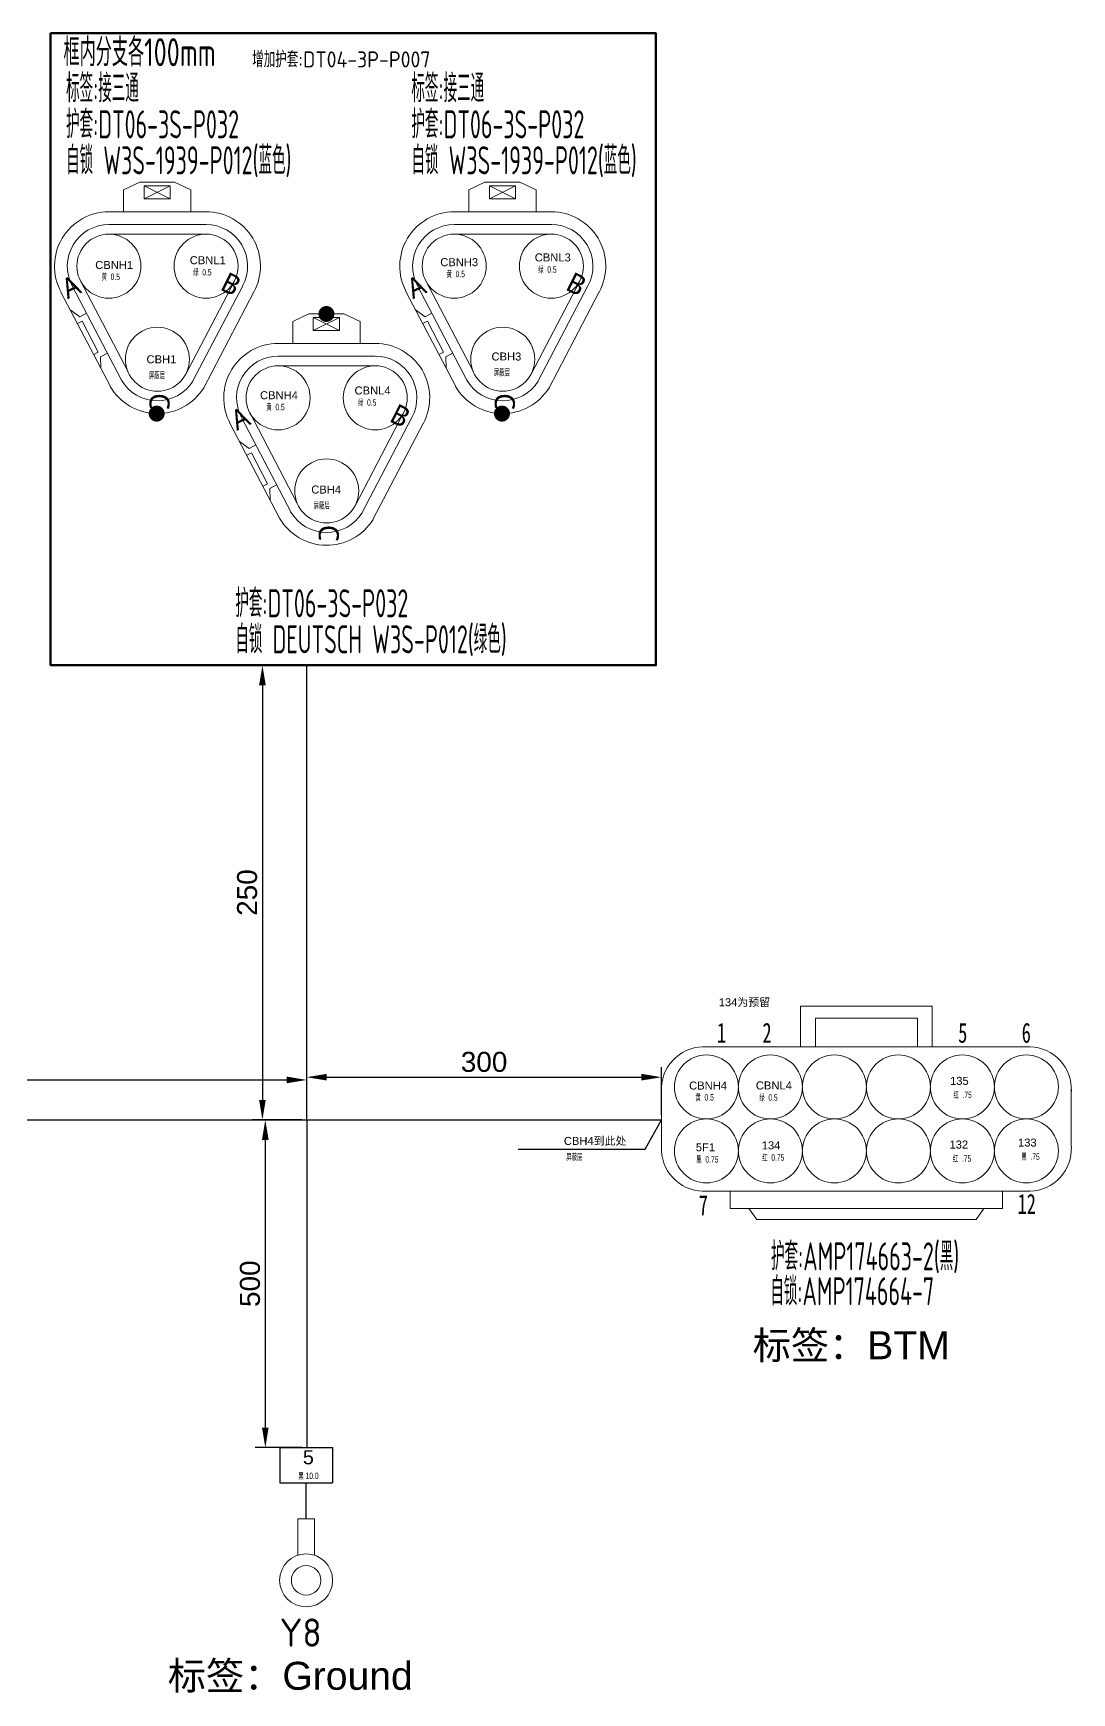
# Model space of a CAD drawing. Header units: millimetres. Extents: x 62 to 1873, y 998 to 1938.
# Drawn here: x 1474 to 1603.9, y 1522.9 to 1730.3 of the extents above; entities that cross this region are included whole.
import ezdxf

# ---------------------------------------------------------------- set-up
doc = ezdxf.new("R2010")
doc.units = ezdxf.units.MM
for name, color, linetype, lineweight in [('1轮廓实线层', 7, 'Continuous', 50), ('AM60', 3, 'Continuous', 25), ('护套层', 3, 'Continuous', 0)]:
    doc.layers.add(name, color=color, linetype=linetype, lineweight=lineweight)
for name, color, linetype in [('A-墙', 7, 'Continuous'), ('孔名层', 1, 'Continuous'), ('线色线径', 1, 'Continuous')]:
    doc.layers.add(name, color=color, linetype=linetype)
doc.styles.add('FST', font='', dxfattribs={"width": 0.67})
doc.styles.add('ISO Proportional', font='isocp.shx', dxfattribs={"bigfont": 'gbcbig.shx'})
doc.styles.get("Standard").update_dxf_attribs({"font": 'arial.ttf'})
doc.styles.add('TH_GBDIM', font='gbenor.shx', dxfattribs={"width": 0.8, "bigfont": 'gbcbig.shx'})
doc.styles.add('孔名字体', font='', dxfattribs={"height": 5, "bigfont": 'gbcbig.shx'})
doc.styles.add('技术要求及剖视用', font='gbenor.shx', dxfattribs={"width": 0.7, "bigfont": 'gbcbig.shx'})
doc.styles.get('FST').set_extended_font_data('FangSong_GB2312')
doc.styles.get('孔名字体').set_extended_font_data('Microsoft YaHei')
doc.dimstyles.new('ISO-25', dxfattribs={"dimtxt": 2.5, "dimasz": 2.5, "dimexe": 1.25, "dimexo": 0.625, "dimtad": 1, "dimtxsty": 'Standard', "dimcen": 2.5, "dimadec": 0, "dimazin": 0, "dimtfac": 1, "dimtmove": 0, "dimatfit": 3, "dimfxl": 1, "dimarcsym": 0})

# ---------------------------------------------------------------- blocks, each defined once
blk = doc.blocks.new('A$Cc0e4d8fe')
at = {"layer": '护套层', "color": 3, "lineweight": 0}
for p, q in [((17.4, 26.67), (33.15, 26.67)), ((17.4, 21.6), (17.4, 26.67)), ((33.86, 26.67), (18.1, 26.67)), ((19.25, 25.17), (26.37, 25.17)), ((19.25, 21.6), (19.25, 25.17)), ((32.01, 25.17), (24.88, 25.17)), ((32.01, 21.6), (32.01, 25.17)), ((33.86, 21.6), (33.86, 26.67)), ((46.11, 21.6), (5.15, 21.6)), ((0.01, 9.11), (0.01, 16.02)), ((51.25, 9.11), (51.25, 16.26)), ((46.11, 3.54), (5.15, 3.54)), ((8.61, 3.54), (8.61, 1.36)), ((42.64, 3.54), (42.64, 1.36)), ((8.61, 1.36), (10.94, 1.36)), ((40.31, 1.36), (10.94, 1.36)), ((10.94, 1.36), (11.92, 0)), ((11.92, 0), (28.46, 0)), ((39.34, 0), (28.46, 0)), ((40.31, 1.36), (39.34, 0)), ((42.64, 1.36), (40.31, 1.36))]:
    blk.add_line(p, q, dxfattribs=at)
for centre in [(5.63, 16.57), (13.63, 16.57), (21.63, 16.57), (29.63, 16.57), (37.63, 16.57), (45.63, 16.57), (5.63, 8.57), (13.63, 8.57), (21.63, 8.57), (29.63, 8.57), (37.63, 8.57), (45.63, 8.57)]:
    blk.add_circle(centre, 4, dxfattribs=at)
for centre, start, end in [((5.34, 16.26), 92.0453, 182.5734), ((45.92, 16.26), 357.4266, 87.9547), ((5.34, 8.87), 177.4266, 267.9547), ((45.92, 8.87), 272.0453, 2.5734)]:
    blk.add_arc(centre, 5.34, start, end, dxfattribs=at)
at = {"layer": '孔名层', "color": 1, "style": 'FST', "width": 0.67}
for s, p in [('1', (6.95, 22.09)), ('2', (12.64, 22.09)), ('5', (37.11, 22.09)), ('6', (45.05, 22.09)), ('7', (4.68, 0.54)), ('12', (44.54, 0.71))]:
    blk.add_text(s, height=2.5, dxfattribs=at).set_placement(p)
blk = doc.blocks.new('DT06-3S-P032-Out21521105156')
for p, q in [((-29.33, -14.82), (-27.31, -13.9)), ((-27.31, -13.9), (-22.94, -13.9)), ((-23.49, -14.35), (-26.76, -15.95)), ((-26.76, -14.35), (-23.49, -15.95)), ((-22.94, -13.9), (-20.92, -14.82)), ((-29.33, -17.58), (-29.33, -14.82)), ((-20.92, -17.58), (-20.92, -14.82)), ((-31.24, -17.58), (-19.01, -17.58)), ((-28.12, -17.58), (-29.33, -17.58)), ((-22.13, -17.58), (-20.92, -17.58)), ((-31.16, -19.18), (-19.01, -19.18)), ((-31.16, -20.38), (-19, -20.38)), ((-35.74, -26.85), (-29.59, -38.61)), ((-34.71, -26.23), (-28.76, -37.59)), ((-15.47, -26.24), (-21.54, -37.86)), ((-14.43, -26.82), (-20.66, -38.73)), ((-37.15, -27.61), (-30.97, -39.42)), ((-13.02, -27.58), (-19.3, -39.57)), ((-34.8, -30.7), (-35.98, -29.85)), ((-33.95, -30.26), (-34.8, -30.7)), ((-34.51, -31.26), (-35.08, -31.56)), ((-34.51, -31.26), (-32.5, -35.14)), ((-32.5, -35.14), (-33.06, -35.43)), ((-31.35, -35.26), (-32.21, -35.7)), ((-32.21, -35.7), (-32.17, -37.13))]:
    blk.add_line(p, q)
blk.add_lwpolyline([(-26.76, -14.35), (-23.49, -14.35), (-23.49, -15.95), (-26.76, -15.95)], close=True)
for centre in [(-31.16, -24.38), (-19.01, -24.38), (-25.09, -36.01)]:
    blk.add_circle(centre, 4)
for centre, radius, start, end in [((-31.16, -24.38), 6.8, 90, 208.4025), ((-19.01, -24.38), 6.8, 331.5975, 90), ((-31.16, -24.38), 5.2, 90, 208.4025), ((-19.01, -24.38), 5.2, 331.5975, 90), ((-25.09, -36.01), 6.8, 210, 328.4025), ((-25.09, -36.01), 5.2, 210, 328.4025)]:
    blk.add_arc(centre, radius, start, end)
at = {"layer": '孔名层', "style": '孔名字体'}
for s, rotation, p in [('A', 24.8528, (-36.33, -28.52)), ('B', 333.3512, (-17.4, -27.25)), ('C', 268.5587, (-26.04, -40.23))]:
    blk.add_text(s, height=2.5, rotation=rotation, dxfattribs=at).set_placement(p)
at = {"layer": '护套层', "style": '技术要求及剖视用', "width": 0.67}
for tag, p, flags in [('备注', (11.43, 11.35), 8), ('标号', (11.43, 7.35), 8), ('功能', (10.93, 3.35), 8), ('英文功能', (10.93, -0.65), 8), ('编号', (-0.07, -4.65), 8), ('护套号', (10.93, -4.65), 8), ('颜色', (31.93, -4.65), 9), ('厂家', (33.93, -4.65), 9), ('端子', (35.93, -4.65), 9), ('统计到BOM', (31.93, -6.65), 9), ('客户代号', (-0.07, -8.65), 8), ('配件', (10.93, -8.65), 8), ('配置', (31.93, -8.65), 9), ('编码', (33.93, -8.65), 9), ('防水栓', (35.93, -8.65), 9), ('工序', (31.93, -10.65), 9), ('工位', (33.93, -10.65), 9), ('设计软件', (38.69, -10.65), 9), ('附件', (10.93, -12.65), 8), ('视图', (31.93, -12.65), 9), ('方向', (33.93, -12.65), 9), ('盲栓', (35.93, -12.65), 9)]:
    blk.add_attdef(tag, p, '', height=3.5, dxfattribs=dict(at, flags=flags))
blk = doc.blocks.new('DT06-3S-P032-Out21521105310')
for p, q in [((-29.33, -14.82), (-27.31, -13.9)), ((-27.31, -13.9), (-22.94, -13.9)), ((-23.49, -14.35), (-26.76, -15.95)), ((-26.76, -14.35), (-23.49, -15.95)), ((-22.94, -13.9), (-20.92, -14.82)), ((-29.33, -17.58), (-29.33, -14.82)), ((-20.92, -17.58), (-20.92, -14.82)), ((-31.24, -17.58), (-19.01, -17.58)), ((-28.12, -17.58), (-29.33, -17.58)), ((-22.13, -17.58), (-20.92, -17.58)), ((-31.16, -19.18), (-19.01, -19.18)), ((-31.16, -20.38), (-19, -20.38)), ((-35.74, -26.85), (-29.59, -38.61)), ((-34.71, -26.23), (-28.76, -37.59)), ((-15.47, -26.24), (-21.54, -37.86)), ((-14.43, -26.82), (-20.66, -38.73)), ((-37.15, -27.61), (-30.97, -39.42)), ((-13.02, -27.58), (-19.3, -39.57)), ((-34.8, -30.7), (-35.98, -29.85)), ((-33.95, -30.26), (-34.8, -30.7)), ((-34.51, -31.26), (-35.08, -31.56)), ((-34.51, -31.26), (-32.5, -35.14)), ((-32.5, -35.14), (-33.06, -35.43)), ((-31.35, -35.26), (-32.21, -35.7)), ((-32.21, -35.7), (-32.17, -37.13))]:
    blk.add_line(p, q)
blk.add_lwpolyline([(-26.76, -14.35), (-23.49, -14.35), (-23.49, -15.95), (-26.76, -15.95)], close=True)
for centre in [(-31.16, -24.38), (-19.01, -24.38), (-25.09, -36.01)]:
    blk.add_circle(centre, 4)
for centre, radius, start, end in [((-31.16, -24.38), 6.8, 90, 208.4025), ((-19.01, -24.38), 6.8, 331.5975, 90), ((-31.16, -24.38), 5.2, 90, 208.4025), ((-19.01, -24.38), 5.2, 331.5975, 90), ((-25.09, -36.01), 6.8, 210, 328.4025), ((-25.09, -36.01), 5.2, 210, 328.4025)]:
    blk.add_arc(centre, radius, start, end)
at = {"layer": '孔名层', "style": '孔名字体'}
for s, rotation, p in [('A', 24.8528, (-36.33, -28.52)), ('B', 333.3512, (-17.4, -27.25)), ('C', 268.5587, (-26.04, -40.23))]:
    blk.add_text(s, height=2.5, rotation=rotation, dxfattribs=at).set_placement(p)
at = {"layer": '护套层', "style": '技术要求及剖视用', "width": 0.67}
for tag, p, flags in [('备注', (11.43, 11.35), 8), ('标号', (11.43, 7.35), 8), ('功能', (10.93, 3.35), 8), ('英文功能', (10.93, -0.65), 8), ('编号', (-0.07, -4.65), 8), ('护套号', (10.93, -4.65), 8), ('颜色', (31.93, -4.65), 9), ('厂家', (33.93, -4.65), 9), ('端子', (35.93, -4.65), 9), ('统计到BOM', (31.93, -6.65), 9), ('客户代号', (-0.07, -8.65), 8), ('配件', (10.93, -8.65), 8), ('配置', (31.93, -8.65), 9), ('编码', (33.93, -8.65), 9), ('防水栓', (35.93, -8.65), 9), ('工序', (31.93, -10.65), 9), ('工位', (33.93, -10.65), 9), ('设计软件', (38.69, -10.65), 9), ('附件', (10.93, -12.65), 8), ('视图', (31.93, -12.65), 9), ('方向', (33.93, -12.65), 9), ('盲栓', (35.93, -12.65), 9)]:
    blk.add_attdef(tag, p, '', height=3.5, dxfattribs=dict(at, flags=flags))
blk = doc.blocks.new('*D105')
at = {"color": 0, "lineweight": -2, "transparency": 16777216}
for p, q in [((1507.61, 1651.29), (1501.45, 1651.29)), ((1502.7, 1648.79), (1502.7, 1596.97)), ((1507.61, 1594.47), (1501.45, 1594.47))]:
    blk.add_line(p, q, dxfattribs=at)
at = {"color": 0, "transparency": 16777216}
for points in [[(1502.28, 1648.79), (1503.11, 1648.79), (1502.7, 1651.29)], [(1502.28, 1596.97), (1503.11, 1596.97), (1502.7, 1594.47)]]:
    blk.add_solid(points, dxfattribs=at)
at = {"layer": 'Defpoints', "color": 0, "transparency": 16777216}
for p in [(1508.23, 1651.29), (1502.7, 1594.47), (1508.23, 1594.47)]:
    blk.add_point(p, dxfattribs=at)
at = {"color": 3, "transparency": 16777216, "insert": (1500.79, 1622.88), "char_height": 2.5, "attachment_point": 5, "rotation": 90}
blk.add_mtext('250', dxfattribs=at)
blk = doc.blocks.new('*D106')
at = {"color": 0, "lineweight": -2, "transparency": 16777216}
for p, q in [((1508.23, 1595.1), (1508.23, 1601.05)), ((1510.73, 1599.8), (1550.08, 1599.8)), ((1552.58, 1595.1), (1552.58, 1601.05))]:
    blk.add_line(p, q, dxfattribs=at)
at = {"color": 0, "transparency": 16777216}
for points in [[(1510.73, 1600.22), (1510.73, 1599.39), (1508.23, 1599.8)], [(1550.08, 1600.22), (1550.08, 1599.39), (1552.58, 1599.8)]]:
    blk.add_solid(points, dxfattribs=at)
at = {"layer": 'Defpoints', "color": 0, "transparency": 16777216}
for p in [(1552.58, 1599.8), (1508.23, 1594.47), (1552.58, 1594.47)]:
    blk.add_point(p, dxfattribs=at)
at = {"color": 3, "transparency": 16777216, "insert": (1530.41, 1601.7), "char_height": 2.5, "attachment_point": 5}
blk.add_mtext('300', dxfattribs=at)
blk = doc.blocks.new('*D107')
at = {"color": 0, "lineweight": -2, "transparency": 16777216}
for p, q in [((1415.17, 1595.1), (1415.17, 1600.71)), ((1417.67, 1599.46), (1505.73, 1599.46)), ((1508.23, 1595.1), (1508.23, 1600.71))]:
    blk.add_line(p, q, dxfattribs=at)
at = {"color": 0, "transparency": 16777216}
for points in [[(1417.67, 1599.88), (1417.67, 1599.04), (1415.17, 1599.46)], [(1505.73, 1599.88), (1505.73, 1599.04), (1508.23, 1599.46)]]:
    blk.add_solid(points, dxfattribs=at)
at = {"layer": 'Defpoints', "color": 0, "transparency": 16777216}
for p in [(1508.23, 1599.46), (1415.17, 1594.47), (1508.23, 1594.47)]:
    blk.add_point(p, dxfattribs=at)
at = {"color": 3, "transparency": 16777216, "insert": (1461.7, 1601.36), "char_height": 2.5, "attachment_point": 5}
blk.add_mtext('2000', dxfattribs=at)
blk = doc.blocks.new('A$C2AEE5FEB')
at = {"layer": 'AM60'}
for p, q in [((0, 11.28), (0, 8.78)), ((0, 11.28), (3.75, 11.28)), ((0, 11.28), (3.75, 11.28)), ((3.75, 11.28), (3.75, 8.78)), ((0, 8.78), (3.75, 8.78)), ((1.87, 6.24), (1.87, 8.78))]:
    blk.add_line(p, q, dxfattribs=at)
at = {"layer": 'AM60', "lineweight": 0, "ltscale": 100}
for p, q in [((1.29, 3.66), (1.29, 6.24)), ((1.29, 6.24), (2.46, 6.24)), ((2.46, 6.24), (2.46, 3.66))]:
    blk.add_line(p, q, dxfattribs=at)
for radius in [1.88, 1.05]:
    blk.add_circle((1.87, 1.87), radius, dxfattribs=at)
blk = doc.blocks.new('*D121')
at = {"color": 0, "lineweight": -2, "transparency": 16777216}
for p, q in [((1507.61, 1594.47), (1501.81, 1594.47)), ((1503.06, 1591.97), (1503.06, 1556)), ((1507.61, 1553.5), (1501.81, 1553.5))]:
    blk.add_line(p, q, dxfattribs=at)
at = {"color": 0, "transparency": 16777216}
for points in [[(1502.64, 1591.97), (1503.47, 1591.97), (1503.06, 1594.47)], [(1502.64, 1556), (1503.47, 1556), (1503.06, 1553.5)]]:
    blk.add_solid(points, dxfattribs=at)
at = {"layer": 'Defpoints', "color": 0, "transparency": 16777216}
for p in [(1508.23, 1594.47), (1503.06, 1553.5), (1508.23, 1553.5)]:
    blk.add_point(p, dxfattribs=at)
at = {"color": 3, "transparency": 16777216, "insert": (1501.15, 1573.99), "char_height": 2.5, "attachment_point": 5, "rotation": 90}
blk.add_mtext('500', dxfattribs=at)

msp = doc.modelspace()

# ---------------------------------------------------------------- hatches: boundary and pattern name
at = {"layer": '护套层'}
h = msp.add_hatch(color=256, dxfattribs=at)
edge = h.paths.add_edge_path()
edge.add_arc((1510.694, 1695.198), 1, 0, 360)
h = msp.add_hatch(color=256, dxfattribs=at)
edge = h.paths.add_edge_path()
edge.add_arc((1489.476, 1682.743), 1, 0, 360)
h = msp.add_hatch(color=256, dxfattribs=at)
edge = h.paths.add_edge_path()
edge.add_arc((1532.647, 1682.743), 1, 0, 360)

# ---------------------------------------------------------------- linework, layer by layer
for p, q in [((1508.233, 1594.474), (1508.233, 1651.288)), ((332.565, 1594.474), (1552.582, 1594.474)), ((1508.233, 1594.474), (1508.233, 1553.505))]:
    msp.add_line(p, q)
at = {"color": 1}
for p, q in [((1550.532, 1590.819), (1552.582, 1594.474)), ((1534.674, 1590.819), (1550.532, 1590.819))]:
    msp.add_line(p, q, dxfattribs=at)
at = {"layer": '1轮廓实线层', "color": 2}
msp.add_lwpolyline([(1476.207, 1730.292), (1551.889, 1730.292), (1551.889, 1651.288), (1476.207, 1651.288)], close=True, dxfattribs=at)

# ---------------------------------------------------------------- block references
msp.add_blockref('A$Cc0e4d8fe', (1552.577, 1582.013))
at = {"layer": 'A-墙', "xscale": 1.762953477358316, "yscale": 1.762953477358316, "zscale": 1.762953477358316}
msp.add_blockref('A$C2AEE5FEB', (1504.866, 1533.619), dxfattribs=at)
at = {"layer": '护套层'}
ref = msp.add_blockref('DT06-3S-P032-Out21521105156', (1514.659, 1725.552), dxfattribs=at)
ref.add_attrib('功能', '标签:接三通', (1478.151, 1721.655), dxfattribs={"height": 3.5, "style": '技术要求及剖视用', "width": 0.67})
ref.add_attrib('护套号', '护套:DT06-3S-P032', (1478.151, 1717.155), dxfattribs={"height": 3.5, "style": '技术要求及剖视用', "width": 0.67})
ref.add_attrib('附件', '自锁 W3S-1939-P012(蓝色)', (1478.151, 1712.655), dxfattribs={"height": 3.5, "style": '技术要求及剖视用', "width": 0.67})
ref = msp.add_blockref('DT06-3S-P032-Out21521105156', (1557.83, 1725.552), dxfattribs=at)
ref.add_attrib('功能', '标签:接三通', (1521.322, 1721.654), dxfattribs={"height": 3.5, "style": '技术要求及剖视用', "width": 0.67})
ref.add_attrib('护套号', '护套:DT06-3S-P032', (1521.322, 1717.154), dxfattribs={"height": 3.5, "style": '技术要求及剖视用', "width": 0.67})
ref.add_attrib('附件', '自锁 W3S-1939-P012(蓝色)', (1521.322, 1712.654), dxfattribs={"height": 3.5, "style": '技术要求及剖视用', "width": 0.67})
ref = msp.add_blockref('DT06-3S-P032-Out21521105310', (1535.82, 1709.096), dxfattribs=at)
ref.add_attrib('护套号', '护套:DT06-3S-P032', (1499.311, 1657.286), dxfattribs={"height": 3.5, "style": '技术要求及剖视用', "width": 0.67})
ref.add_attrib('附件', '自锁 DEUTSCH W3S-P012(绿色)', (1499.311, 1652.786), dxfattribs={"height": 3.5, "style": '技术要求及剖视用', "width": 0.67})

# ---------------------------------------------------------------- texts
at = {"color": 4, "style": 'TH_GBDIM', "width": 0.8}
msp.add_text('框内分支各100mm', height=3.5, dxfattribs=at).set_placement((1477.825, 1726.165))
at = {"layer": 'AM60', "color": 6, "style": 'ISO Proportional'}
msp.add_text('增加护套:DT04-3P-P007', height=2, dxfattribs=at).set_placement((1501.42, 1726.014))
at = {"layer": 'AM60', "lineweight": 5}
for s, height, p in [('CBNH1', 1, (1481.795, 1700.821)), ('CBNL1', 1, (1493.611, 1701.416)), ('CBNH3', 1, (1524.929, 1701.171)), ('CBNL3', 1, (1536.745, 1701.767)), ('CBNH4', 1, (1502.395, 1684.541)), ('CBNL4', 1, (1514.211, 1685.137)), ('134为预留', 1, (1559.745, 1608.671)), ('135', 1, (1588.666, 1598.846)), ('CBNH4', 1, (1556.045, 1598.258)), ('CBNL4', 1, (1564.385, 1598.273)), ('5F1', 1, (1556.879, 1590.539)), ('134', 1, (1565.12, 1590.782)), ('132', 1, (1588.6, 1590.888)), ('133', 1, (1597.162, 1591.131)), ('5', 1.763, (1507.758, 1551.418))]:
    msp.add_text(s, height=height, dxfattribs=at).set_placement(p)
at = {"layer": 'AM60', "lineweight": 5, "char_height": 1, "attachment_point": 1}
for s, insert, width in [('CBH1', (1488.204, 1690.032), 2.90576), ('CBH3', (1531.337, 1690.382), 2.90576), ('CBH4', (1508.803, 1673.753), 2.90576), ('CBH4{\\fSimSun|b0|i0|c134|p2;到此处}', (1540.382, 1592.339), 9.14306)]:
    msp.add_mtext(s, dxfattribs=dict(at, insert=insert, width=width))
at = {"layer": 'AM60', "attachment_point": 1}
for s, width, gutter_width, heights, insert, char_height in [('{\\fSimSun|b0|i0|c134|p2;\\C3;标签：\\fArial|b0|i0|c0|p34;BTM}', 50.04824, 12.5, [0], (1563.988, 1568.049), 3.5), ('{\\Fisocp,gbcbig|c134;\\C3;Y8}', 64.01284, 22.037, [0], (1504.852, 1532.144), 3.52591), ('{\\fSimSun|b0|i0|c134|p2;\\C3;标签：\\fArial|b0|i0|c0|p34;Ground}', 66.92058, 12.5, [35.837], (1490.866, 1526.736), 3.5)]:
    msp.add_mtext_dynamic_manual_height_columns(s, width=width, gutter_width=gutter_width, heights=heights, dxfattribs=dict(at, insert=insert, char_height=char_height))
at = {"layer": '护套层', "style": '技术要求及剖视用', "width": 0.67, "flags": 9}
for tag, p in [('护套:AMP174663-2(黑)', (1566.288, 1575.665)), ('自锁:AMP174664-7', (1566.196, 1571.3))]:
    msp.add_attdef(tag, p, '泽泰软件', height=3.5, dxfattribs=at)
at = {"layer": '线色线径', "lineweight": 5, "width": 0.6}
for s, p in [('绿  0.5', (1537.175, 1700.358)), ('黄  0.5', (1482.582, 1699.445)), ('绿  0.5', (1494.042, 1700.008)), ('黄  0.5', (1525.715, 1699.796)), ('屏蔽层', (1488.5, 1687.144)), ('屏蔽层', (1531.633, 1687.495)), ('绿  0.5', (1514.641, 1683.728)), ('黄  0.5', (1503.182, 1683.166)), ('屏蔽层', (1509.099, 1670.865)), ('黄  0.5', (1556.831, 1596.883)), ('绿  0.5', (1564.815, 1596.864)), ('红  .75', (1589.082, 1597.191)), ('屏蔽层', (1540.678, 1589.451)), ('黑  0.75', (1556.941, 1589.119)), ('红  0.75', (1565.182, 1589.362)), ('红  .75', (1589.015, 1589.233)), ('黑  .75', (1597.578, 1589.475)), ('黑 10.0', (1507.186, 1549.577))]:
    msp.add_text(s, height=0.8, dxfattribs=at).set_placement(p)

# ---------------------------------------------------------------- dimensions: what is measured, and where the dimension line sits
at = {"color": 1}
dim = msp.add_linear_dim(base=(1502.695, 1594.474), p1=(1508.233, 1651.288), p2=(1508.233, 1594.474), angle=90, text='250', dimstyle='ISO-25', override={"dimclrt": 3}, dxfattribs=at)
dim.commit()
dim.dimension.update_dxf_attribs({"geometry": '*D105', "text_midpoint": (1500.794, 1622.881)})
for base, p1, p2, text, picture, middle in [((1508.233, 1599.459), (1415.17, 1594.474), (1508.233, 1594.474), '2000', '*D107', (1461.702, 1601.36)), ((1552.582, 1599.802), (1508.233, 1594.474), (1552.582, 1594.474), '300', '*D106', (1530.408, 1601.704))]:
    dim = msp.add_linear_dim(base=base, p1=p1, p2=p2, text=text, dimstyle='ISO-25', override={"dimclrt": 3}, dxfattribs=at)
    dim.commit()
    dim.dimension.update_dxf_attribs({"geometry": picture, "text_midpoint": middle})
dim = msp.add_linear_dim(base=(1503.055, 1553.505), p1=(1508.233, 1594.474), p2=(1508.233, 1553.505), angle=90, text='500', dimstyle='ISO-25', override={"dimclrt": 3}, dxfattribs=at)
dim.commit()
dim.dimension.update_dxf_attribs({"geometry": '*D121', "text_midpoint": (1503.055, 1573.99), "dimtype": 160})

doc.saveas('drawing.dxf')
